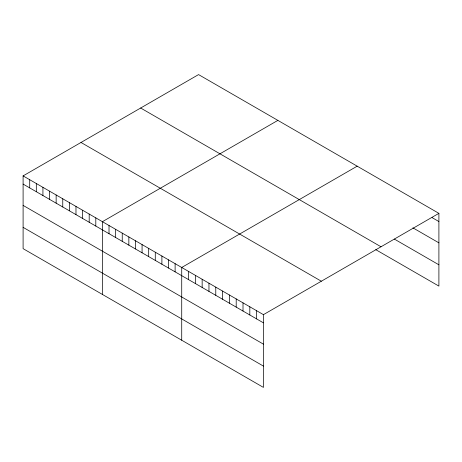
<?xml version="1.0" encoding="UTF-8"?>
<svg xmlns="http://www.w3.org/2000/svg" width="462" height="462" viewBox="0 0 462 462"><rect width="100%" height="100%" fill="white"/><g stroke="black" fill="none" stroke-linecap="round" stroke-linejoin="round"><path stroke-width="0.69" d="M23.1 175.895L263.438 314.651L263.438 387.41L23.1 248.648L23.1 175.895L198.562 74.59L438.9 213.352L438.9 286.105L375.756 249.653M277.87 120.38L102.414 221.685L102.414 294.438M357.184 166.17L181.722 267.475L181.722 340.228M263.438 314.651L438.9 213.352M432.091 217.614L438.9 221.546M412.901 227.841L438.9 242.85M394.329 239.068L438.9 264.801M140.656 108.021L381 246.777M81 142.463L321.344 281.219M23.1 184.09L263.438 322.846M23.1 205.394L263.438 344.15M23.1 227.344L263.438 366.1M256.629 310.718L256.629 318.913M249.821 306.791L249.821 314.986M243.012 302.858L243.012 311.053M236.203 298.926L236.203 307.12M229.389 294.993L229.389 303.188M222.58 291.06L222.58 299.261M215.771 287.133L215.771 295.328M208.963 283.2L208.963 291.395M202.154 279.267L202.154 287.462M195.345 275.335L195.345 283.529M188.536 271.408L188.536 279.602M175.115 263.658L175.115 271.852M168.503 259.84L168.503 268.035M161.896 256.029L161.896 264.224M155.284 252.212L155.284 260.406M148.677 248.394L148.677 256.589M142.071 244.577L142.071 252.772M135.458 240.766L135.458 248.96M128.852 236.948L128.852 245.143M122.239 233.131L122.239 241.326M115.633 229.314L115.633 237.508M109.02 225.496L109.02 233.697M95.801 217.868L95.801 226.062M89.195 214.05L89.195 222.245M82.582 210.233L82.582 218.434M75.976 206.422L75.976 214.616M69.364 202.604L69.364 210.799M62.757 198.787L62.757 206.982M56.145 194.97L56.145 203.17M49.538 191.158L49.538 199.353M42.926 187.341L42.926 195.536M36.319 183.524L36.319 191.718M29.707 179.706L29.707 187.907"/></g></svg>
